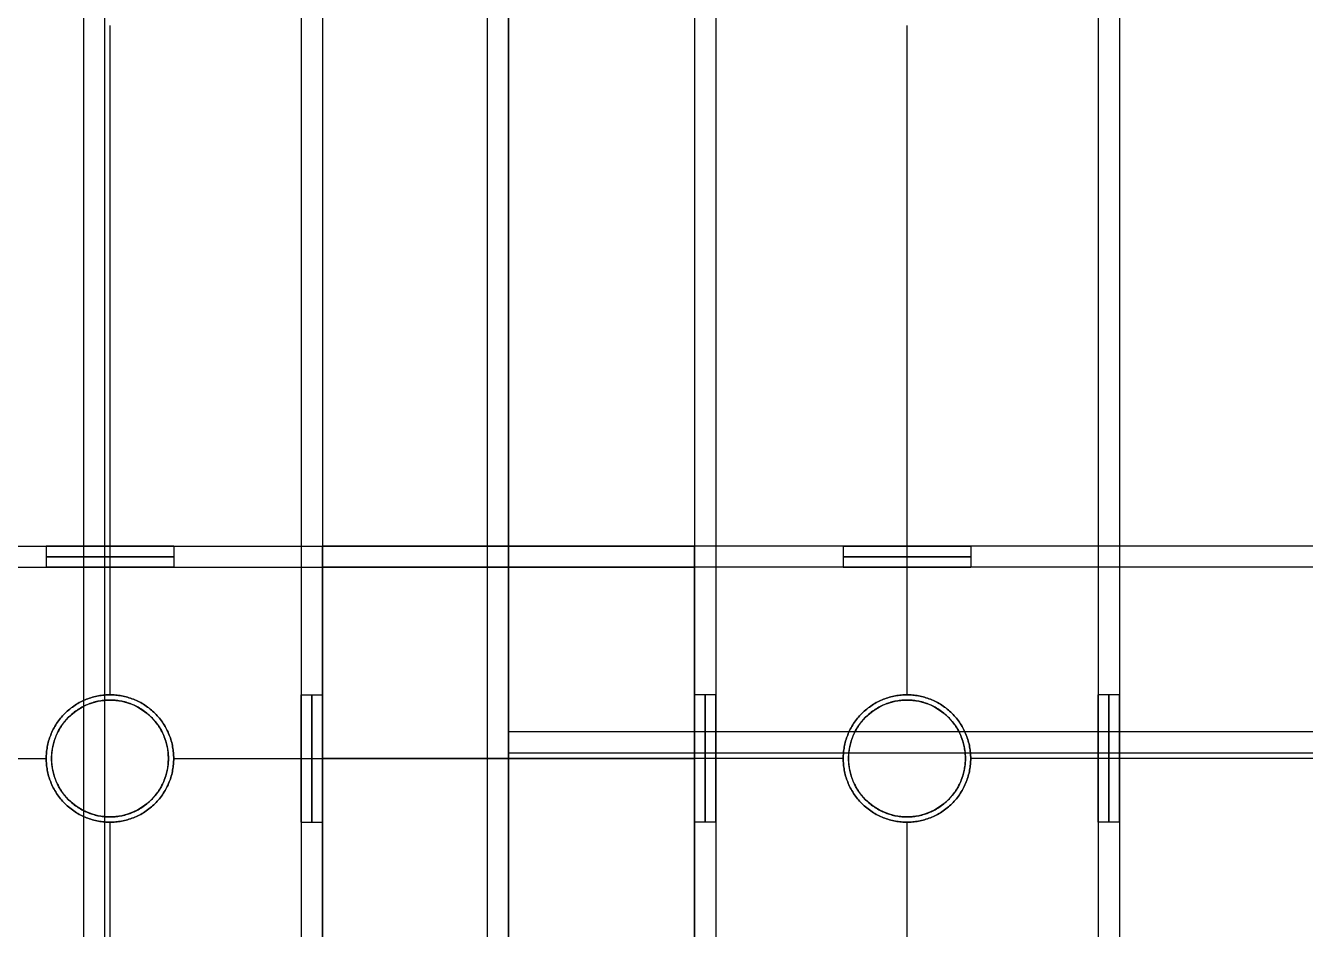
# Model space of a CAD drawing. Header units: millimetres. Extents: x -6529 to 809, y -8611 to 207.
# Drawn here: x 105.6 to 226, y -429.2 to -344.1 of the extents above; entities that cross this region are included whole.
import ezdxf

# ---------------------------------------------------------------- set-up
doc = ezdxf.new("R2010")
doc.units = ezdxf.units.MM
doc.header["$MEASUREMENT"] = 0
doc.layers.add('platen', color=7, linetype='Continuous', true_color=0x007f00)
doc.layers.add('staal', color=5, linetype='Continuous', true_color=0x0000ff)

# ---------------------------------------------------------------- blocks, each defined once
blk = doc.blocks.new('plaat base')
at = {"layer": 'platen'}
for p, q in [((658, -1200), (658, 0)), ((658, -1200, 18), (658, 0, 18))]:
    blk.add_line(p, q, dxfattribs=at)
blk = doc.blocks.new('top plaat')
at = {"layer": 'platen'}
for p, q in [((658, -1276), (658, 40)), ((658, -1276, 18), (658, 40, 18)), ((620.5, -575), (620.5, -575, 18)), ((695.5, -575), (695.5, -575, 18)), ((615, -580.5), (615, -580.5, 18)), ((626, -580.5), (626, -580.5, 18)), ((690, -580.5), (690, -580.5, 18)), ((701, -580.5), (701, -580.5, 18)), ((620.5, -586), (620.5, -586, 18)), ((695.5, -586), (695.5, -586, 18))]:
    blk.add_line(p, q, dxfattribs=at)
for centre in [(620.5, -580.5, 9), (695.5, -580.5, 9)]:
    blk.add_circle(centre, 5.5, dxfattribs=at)
for points in [[(626, -580.5), (626, -586), (620.5, -586), (615, -586), (615, -580.5), (615, -575), (620.5, -575), (626, -575), (626, -580.5)], [(626, -580.5, 18), (626, -586, 18), (620.5, -586, 18), (615, -586, 18), (615, -580.5, 18), (615, -575, 18), (620.5, -575, 18), (626, -575, 18), (626, -580.5, 18)], [(695.5, -586), (690, -586), (690, -580.5), (690, -575), (695.5, -575), (701, -575), (701, -580.5), (701, -586), (695.5, -586)], [(695.5, -586, 18), (690, -586, 18), (690, -580.5, 18), (690, -575, 18), (695.5, -575, 18), (701, -575, 18), (701, -580.5, 18), (701, -586, 18), (695.5, -586, 18)]]:
    blk.add_rational_spline(points, [1, 0.707106781187, 1, 0.707106781187, 1, 0.707106781187, 1, 0.707106781187, 1], degree=2, knots=[-37.699112, -37.699112, -37.699112, -28.274334, -28.274334, -18.849556, -18.849556, -9.424778, -9.424778, 0, 0, 0], dxfattribs=at)

msp = doc.modelspace()

# ---------------------------------------------------------------- linework, layer by layer
at = {"layer": 'staal'}
for p, q in [((107.53, -393.13, 696), (107.53, -395.13, 696)), ((113.53, -393.13, 702), (113.53, -395.13, 702)), ((113.53, -393.13, 690), (113.53, -395.13, 690)), ((119.53, -393.13, 696), (119.53, -395.13, 696)), ((133.53, -393.13, 20), (133.53, -395.13, 20)), ((168.53, -393.13, 696), (168.53, -395.13, 696)), ((182.53, -393.13, 20), (182.53, -395.13, 20)), ((188.53, -393.13, 26), (188.53, -395.13, 26)), ((188.53, -393.13, 14), (188.53, -395.13, 14)), ((194.53, -393.13, 20), (194.53, -395.13, 20)), ((113.53, -407.13, 2), (113.53, -407.13)), ((113.53, -407.13, 40), (113.53, -407.13, 38)), ((113.53, -407.13, 678), (113.53, -407.13, 676)), ((113.53, -407.13, 716), (113.53, -407.13, 714)), ((131.53, -407.13, 20), (133.53, -407.13, 20)), ((170.53, -407.13, 696), (168.53, -407.13, 696)), ((188.53, -407.13, 2), (188.53, -407.13)), ((188.53, -407.13, 40), (188.53, -407.13, 38)), ((188.53, -407.13, 678), (188.53, -407.13, 676)), ((188.53, -407.13, 716), (188.53, -407.13, 714)), ((208.53, -407.13, 696), (206.53, -407.13, 696)), ((107.53, -413.13, 2), (107.53, -413.13)), ((107.53, -413.13, 40), (107.53, -413.13, 38)), ((107.53, -413.13, 678), (107.53, -413.13, 676)), ((107.53, -413.13, 716), (107.53, -413.13, 714)), ((119.53, -413.13, 2), (119.53, -413.13)), ((119.53, -413.13, 40), (119.53, -413.13, 38)), ((119.53, -413.13, 678), (119.53, -413.13, 676)), ((119.53, -413.13, 716), (119.53, -413.13, 714)), ((131.53, -413.13, 26), (133.53, -413.13, 26)), ((131.53, -413.13, 14), (133.53, -413.13, 14)), ((133.53, -413.13, 40), (133.53, -413.13, 38)), ((133.53, -413.13, 2), (133.53, -413.13)), ((168.53, -413.13, 716), (168.53, -413.13, 714)), ((168.53, -413.13, 678), (168.53, -413.13, 676)), ((170.53, -413.13, 702), (168.53, -413.13, 702)), ((170.53, -413.13, 690), (168.53, -413.13, 690)), ((182.53, -413.13, 2), (182.53, -413.13)), ((182.53, -413.13, 40), (182.53, -413.13, 38)), ((182.53, -413.13, 678), (182.53, -413.13, 676)), ((182.53, -413.13, 716), (182.53, -413.13, 714)), ((194.53, -413.13, 2), (194.53, -413.13)), ((194.53, -413.13, 40), (194.53, -413.13, 38)), ((194.53, -413.13, 678), (194.53, -413.13, 676)), ((194.53, -413.13, 716), (194.53, -413.13, 714)), ((208.53, -413.13, 702), (206.53, -413.13, 702)), ((208.53, -413.13, 690), (206.53, -413.13, 690)), ((113.53, -419.13, 2), (113.53, -419.13)), ((113.53, -419.13, 40), (113.53, -419.13, 38)), ((113.53, -419.13, 678), (113.53, -419.13, 676)), ((113.53, -419.13, 716), (113.53, -419.13, 714)), ((131.53, -419.13, 20), (133.53, -419.13, 20)), ((170.53, -419.13, 696), (168.53, -419.13, 696)), ((188.53, -419.13, 2), (188.53, -419.13)), ((188.53, -419.13, 40), (188.53, -419.13, 38)), ((188.53, -419.13, 678), (188.53, -419.13, 676)), ((188.53, -419.13, 716), (188.53, -419.13, 714)), ((208.53, -419.13, 696), (206.53, -419.13, 696))]:
    msp.add_line(p, q, dxfattribs=at)
for points in [[(111.03, 167.37, 40), (111.03, -141.63, 40), (111.03, -450.63, 40)], [(111.03, 167.37), (111.03, -141.63), (111.03, -450.63)], [(113.03, 167.37, 2), (113.03, -141.63, 2), (113.03, -450.63, 2)], [(113.03, 167.37, 38), (113.03, -141.63, 38), (113.03, -450.63, 38)], [(131.53, 167.37, 2), (131.53, -150.38, 2), (131.53, -468.13, 2)], [(131.53, 167.37, 38), (131.53, -150.38, 38), (131.53, -468.13, 38)], [(133.53, 167.37), (133.53, -150.38), (133.53, -468.13)], [(133.53, 167.37, 40), (133.53, -150.38, 40), (133.53, -468.13, 40)], [(149.03, 167.37, 2), (149.03, -141.63, 2), (149.03, -450.63, 2)], [(149.03, 167.37, 38), (149.03, -141.63, 38), (149.03, -450.63, 38)], [(151.03, 167.37, 40), (151.03, -141.63, 40), (151.03, -450.63, 40)], [(151.03, 167.37), (151.03, -141.63), (151.03, -450.63)], [(168.53, 167.37, 676), (168.53, -150.38, 676), (168.53, -468.13, 676)], [(168.53, 167.37, 716), (168.53, -150.38, 716), (168.53, -468.13, 716)], [(170.53, 167.37, 678), (170.53, -150.38, 678), (170.53, -468.13, 678)], [(170.53, 167.37, 714), (170.53, -150.38, 714), (170.53, -468.13, 714)], [(206.53, 167.37, 678), (206.53, -150.38, 678), (206.53, -468.13, 678)], [(206.53, 167.37, 714), (206.53, -150.38, 714), (206.53, -468.13, 714)], [(208.53, 167.37, 676), (208.53, -150.38, 676), (208.53, -468.13, 676)], [(208.53, 167.37, 716), (208.53, -150.38, 716), (208.53, -468.13, 716)], [(113.53, -344.13), (113.53, -375.63), (113.53, -407.13)], [(113.53, -344.13, 40), (113.53, -375.63, 40), (113.53, -407.13, 40)], [(113.53, -344.13, 2), (113.53, -375.63, 2), (113.53, -407.13, 2)], [(113.53, -344.13, 38), (113.53, -375.63, 38), (113.53, -407.13, 38)], [(131.53, -344.13, 20), (131.53, -375.63, 20), (131.53, -407.13, 20)], [(133.53, -344.13, 20), (133.53, -375.63, 20), (133.53, -407.13, 20)], [(168.53, -344.13, 696), (168.53, -375.63, 696), (168.53, -407.13, 696)], [(170.53, -344.13, 696), (170.53, -375.63, 696), (170.53, -407.13, 696)], [(188.53, -344.13, 676), (188.53, -375.63, 676), (188.53, -407.13, 676)], [(188.53, -344.13, 716), (188.53, -375.63, 716), (188.53, -407.13, 716)], [(188.53, -344.13, 678), (188.53, -375.63, 678), (188.53, -407.13, 678)], [(188.53, -344.13, 714), (188.53, -375.63, 714), (188.53, -407.13, 714)], [(206.53, -344.13, 696), (206.53, -375.63, 696), (206.53, -407.13, 696)], [(208.53, -344.13, 696), (208.53, -375.63, 696), (208.53, -407.13, 696)], [(-466.97, -393.13, 676), (-149.22, -393.13, 676), (168.53, -393.13, 676)], [(-466.97, -393.13, 716), (-149.22, -393.13, 716), (168.53, -393.13, 716)], [(44.53, -393.13, 696), (76.03, -393.13, 696), (107.53, -393.13, 696)], [(119.53, -393.13, 696), (144.03, -393.13, 696), (168.53, -393.13, 696)], [(133.53, -393.13), (133.53, -413.13), (133.53, -433.13)], [(769.03, -393.13), (451.28, -393.13), (133.53, -393.13)], [(769.03, -393.13, 40), (451.28, -393.13, 40), (133.53, -393.13, 40)], [(133.53, -433.13, 40), (133.53, -413.13, 40), (133.53, -393.13, 40)], [(133.53, -393.13, 40), (133.53, -393.13, 20), (133.53, -393.13)], [(182.53, -393.13, 20), (158.03, -393.13, 20), (133.53, -393.13, 20)], [(168.53, -393.13, 676), (168.53, -413.13, 676), (168.53, -433.13, 676)], [(168.53, -433.13, 716), (168.53, -413.13, 716), (168.53, -393.13, 716)], [(168.53, -393.13, 716), (168.53, -393.13, 696), (168.53, -393.13, 676)], [(257.53, -393.13, 20), (226.03, -393.13, 20), (194.53, -393.13, 20)], [(-466.97, -395.13, 678), (-149.22, -395.13, 678), (168.53, -395.13, 678)], [(-466.97, -395.13, 714), (-149.22, -395.13, 714), (168.53, -395.13, 714)], [(44.53, -395.13, 696), (76.03, -395.13, 696), (107.53, -395.13, 696)], [(119.53, -395.13, 696), (144.03, -395.13, 696), (168.53, -395.13, 696)], [(769.03, -395.13, 2), (451.28, -395.13, 2), (133.53, -395.13, 2)], [(133.53, -431.13, 2), (133.53, -413.13, 2), (133.53, -395.13, 2)], [(769.03, -395.13, 38), (451.28, -395.13, 38), (133.53, -395.13, 38)], [(133.53, -395.13, 2), (133.53, -395.13, 20), (133.53, -395.13, 38)], [(133.53, -395.13, 38), (133.53, -413.13, 38), (133.53, -431.13, 38)], [(182.53, -395.13, 20), (158.03, -395.13, 20), (133.53, -395.13, 20)], [(168.53, -431.13, 678), (168.53, -413.13, 678), (168.53, -395.13, 678)], [(168.53, -395.13, 678), (168.53, -395.13, 696), (168.53, -395.13, 714)], [(168.53, -395.13, 714), (168.53, -413.13, 714), (168.53, -431.13, 714)], [(257.53, -395.13, 20), (226.03, -395.13, 20), (194.53, -395.13, 20)], [(769.03, -410.63, 40), (460.03, -410.63, 40), (151.03, -410.63, 40)], [(151.03, -450.63, 40), (151.03, -430.63, 40), (151.03, -410.63, 40)], [(769.03, -410.63), (460.03, -410.63), (151.03, -410.63)], [(151.03, -410.63, 40), (151.03, -410.63, 20), (151.03, -410.63)], [(151.03, -410.63), (151.03, -430.63), (151.03, -450.63)], [(769.03, -412.63, 2), (460.03, -412.63, 2), (151.03, -412.63, 2)], [(151.03, -448.63, 2), (151.03, -430.63, 2), (151.03, -412.63, 2)], [(769.03, -412.63, 38), (460.03, -412.63, 38), (151.03, -412.63, 38)], [(151.03, -412.63, 2), (151.03, -412.63, 20), (151.03, -412.63, 38)], [(151.03, -412.63, 38), (151.03, -430.63, 38), (151.03, -448.63, 38)], [(44.53, -413.13, 676), (76.03, -413.13, 676), (107.53, -413.13, 676)], [(44.53, -413.13, 716), (76.03, -413.13, 716), (107.53, -413.13, 716)], [(44.53, -413.13, 678), (76.03, -413.13, 678), (107.53, -413.13, 678)], [(44.53, -413.13, 714), (76.03, -413.13, 714), (107.53, -413.13, 714)], [(119.53, -413.13, 676), (144.03, -413.13, 676), (168.53, -413.13, 676)], [(119.53, -413.13, 716), (144.03, -413.13, 716), (168.53, -413.13, 716)], [(119.53, -413.13, 678), (144.03, -413.13, 678), (168.53, -413.13, 678)], [(119.53, -413.13, 714), (144.03, -413.13, 714), (168.53, -413.13, 714)], [(182.53, -413.13), (158.03, -413.13), (133.53, -413.13)], [(182.53, -413.13, 40), (158.03, -413.13, 40), (133.53, -413.13, 40)], [(182.53, -413.13, 2), (158.03, -413.13, 2), (133.53, -413.13, 2)], [(182.53, -413.13, 38), (158.03, -413.13, 38), (133.53, -413.13, 38)], [(257.53, -413.13), (226.03, -413.13), (194.53, -413.13)], [(257.53, -413.13, 40), (226.03, -413.13, 40), (194.53, -413.13, 40)], [(257.53, -413.13, 2), (226.03, -413.13, 2), (194.53, -413.13, 2)], [(257.53, -413.13, 38), (226.03, -413.13, 38), (194.53, -413.13, 38)], [(113.53, -419.13), (113.53, -443.63), (113.53, -468.13)], [(113.53, -419.13, 40), (113.53, -443.63, 40), (113.53, -468.13, 40)], [(113.53, -419.13, 2), (113.53, -443.63, 2), (113.53, -468.13, 2)], [(113.53, -419.13, 38), (113.53, -443.63, 38), (113.53, -468.13, 38)], [(131.53, -419.13, 20), (131.53, -443.63, 20), (131.53, -468.13, 20)], [(133.53, -419.13, 20), (133.53, -443.63, 20), (133.53, -468.13, 20)], [(168.53, -419.13, 696), (168.53, -443.63, 696), (168.53, -468.13, 696)], [(170.53, -419.13, 696), (170.53, -443.63, 696), (170.53, -468.13, 696)], [(188.53, -419.13, 676), (188.53, -443.63, 676), (188.53, -468.13, 676)], [(188.53, -419.13, 716), (188.53, -443.63, 716), (188.53, -468.13, 716)], [(188.53, -419.13, 678), (188.53, -443.63, 678), (188.53, -468.13, 678)], [(188.53, -419.13, 714), (188.53, -443.63, 714), (188.53, -468.13, 714)], [(206.53, -419.13, 696), (206.53, -443.63, 696), (206.53, -468.13, 696)], [(208.53, -419.13, 696), (208.53, -443.63, 696), (208.53, -468.13, 696)]]:
    msp.add_open_spline(points, degree=2, dxfattribs=at)
for points, weights, knots in [([(113.53, -393.13, 702), (119.53, -393.13, 702), (119.53, -393.13, 696), (119.53, -393.13, 690), (113.53, -393.13, 690), (107.53, -393.13, 690), (107.53, -393.13, 696), (107.53, -393.13, 702), (113.53, -393.13, 702)], [1, 0.707106781187, 1, 0.707106781187, 1, 0.707106781187, 1, 0.707106781187, 1], [0, 0, 0, 7.853982, 7.853982, 15.707963, 15.707963, 23.561945, 23.561945, 31.415927, 31.415927, 31.415927]), ([(188.53, -393.13, 26), (182.53, -393.13, 26), (182.53, -393.13, 20), (182.53, -393.13, 14), (188.53, -393.13, 14), (194.53, -393.13, 14), (194.53, -393.13, 20), (194.53, -393.13, 26), (188.53, -393.13, 26)], [1, 0.707106781187, 1, 0.707106781187, 1, 0.707106781187, 1, 0.707106781187, 1], [0, 0, 0, 7.853982, 7.853982, 15.707963, 15.707963, 23.561945, 23.561945, 31.415927, 31.415927, 31.415927]), ([(113.53, -394.13, 702), (119.53, -394.13, 702), (119.53, -394.13, 696), (119.53, -394.13, 690), (113.53, -394.13, 690), (107.53, -394.13, 690), (107.53, -394.13, 696), (107.53, -394.13, 702), (113.53, -394.13, 702)], [1, 0.707106781187, 1, 0.707106781187, 1, 0.707106781187, 1, 0.707106781187, 1], [0, 0, 0, 7.853982, 7.853982, 15.707963, 15.707963, 23.561945, 23.561945, 31.415927, 31.415927, 31.415927]), ([(188.53, -394.13, 26), (182.53, -394.13, 26), (182.53, -394.13, 20), (182.53, -394.13, 14), (188.53, -394.13, 14), (194.53, -394.13, 14), (194.53, -394.13, 20), (194.53, -394.13, 26), (188.53, -394.13, 26)], [1, 0.707106781187, 1, 0.707106781187, 1, 0.707106781187, 1, 0.707106781187, 1], [0, 0, 0, 7.853982, 7.853982, 15.707963, 15.707963, 23.561945, 23.561945, 31.415927, 31.415927, 31.415927]), ([(113.53, -395.13, 702), (107.53, -395.13, 702), (107.53, -395.13, 696), (107.53, -395.13, 690), (113.53, -395.13, 690), (119.53, -395.13, 690), (119.53, -395.13, 696), (119.53, -395.13, 702), (113.53, -395.13, 702)], [1, 0.707106781187, 1, 0.707106781187, 1, 0.707106781187, 1, 0.707106851018, 0.999999860338], [-31.415927, -31.415927, -31.415927, -23.561944, -23.561944, -15.707962, -15.707962, -7.85398, -7.85398, 0, 0, 0]), ([(188.53, -395.13, 26), (194.53, -395.13, 26), (194.53, -395.13, 20), (194.53, -395.13, 14), (188.53, -395.13, 14), (182.53, -395.13, 14), (182.53, -395.13, 20), (182.53, -395.13, 26), (188.53, -395.13, 26)], [1, 0.707106781187, 1, 0.707106781187, 1, 0.707106781187, 1, 0.707106851018, 0.999999860338], [-31.415927, -31.415927, -31.415927, -23.561944, -23.561944, -15.707962, -15.707962, -7.85398, -7.85398, 0, 0, 0]), ([(119.53, -413.13), (119.53, -407.13), (113.53, -407.13), (107.53, -407.13), (107.53, -413.13), (107.53, -419.13), (113.53, -419.13), (119.53, -419.13), (119.53, -413.13)], [1, 0.707106781187, 1, 0.707106781187, 1, 0.707106781187, 1, 0.707106781187, 1], [-31.415927, -31.415927, -31.415927, -23.561945, -23.561945, -15.707963, -15.707963, -7.853982, -7.853982, 0, 0, 0]), ([(119.53, -413.13, 40), (119.53, -419.13, 40), (113.53, -419.13, 40), (107.53, -419.13, 40), (107.53, -413.13, 40), (107.53, -407.13, 40), (113.53, -407.13, 40), (119.53, -407.13, 40), (119.53, -413.13, 40)], [1, 0.707106781187, 1, 0.707106781187, 1, 0.707106781187, 1, 0.707106781187, 1], [0, 0, 0, 7.853982, 7.853982, 15.707963, 15.707963, 23.561945, 23.561945, 31.415927, 31.415927, 31.415927]), ([(119.53, -413.13, 2), (119.53, -419.13, 2), (113.53, -419.13, 2), (107.53, -419.13, 2), (107.53, -413.13, 2), (107.53, -407.13, 2), (113.53, -407.13, 2), (119.53, -407.13, 2), (119.53, -413.13, 2)], [1, 0.707106781187, 1, 0.707106781187, 1, 0.707106781187, 1, 0.707106781187, 1], [0, 0, 0, 7.853982, 7.853982, 15.707963, 15.707963, 23.561945, 23.561945, 31.415927, 31.415927, 31.415927]), ([(119.53, -413.13, 38), (119.53, -407.13, 38), (113.53, -407.13, 38), (107.53, -407.13, 38), (107.53, -413.13, 38), (107.53, -419.13, 38), (113.53, -419.13, 38), (119.53, -419.13, 38), (119.53, -413.13, 38)], [1, 0.707106781187, 1, 0.707106781187, 1, 0.707106781187, 1, 0.707106781187, 1], [-31.415927, -31.415927, -31.415927, -23.561945, -23.561945, -15.707963, -15.707963, -7.853982, -7.853982, 0, 0, 0]), ([(119.53, -413.13, 1), (119.53, -419.13, 1), (113.53, -419.13, 1), (107.53, -419.13, 1), (107.53, -413.13, 1), (107.53, -407.13, 1), (113.53, -407.13, 1), (119.53, -407.13, 1), (119.53, -413.13, 1)], [1, 0.707106781187, 1, 0.707106781187, 1, 0.707106781187, 1, 0.707106781187, 1], [0, 0, 0, 7.853982, 7.853982, 15.707963, 15.707963, 23.561945, 23.561945, 31.415927, 31.415927, 31.415927]), ([(119.53, -413.13, 39), (119.53, -419.13, 39), (113.53, -419.13, 39), (107.53, -419.13, 39), (107.53, -413.13, 39), (107.53, -407.13, 39), (113.53, -407.13, 39), (119.53, -407.13, 39), (119.53, -413.13, 39)], [1, 0.707106781187, 1, 0.707106781187, 1, 0.707106781187, 1, 0.707106781187, 1], [0, 0, 0, 7.853982, 7.853982, 15.707963, 15.707963, 23.561945, 23.561945, 31.415927, 31.415927, 31.415927]), ([(113.53, -419.13, 676), (107.53, -419.13, 676), (107.53, -413.13, 676), (107.53, -407.13, 676), (113.53, -407.13, 676), (119.53, -407.13, 676), (119.53, -413.13, 676), (119.53, -419.13, 676), (113.53, -419.13, 676)], [1, 0.707106781187, 1, 0.707106781187, 1, 0.707106781187, 1, 0.707106781187, 1], [-31.415927, -31.415927, -31.415927, -23.561945, -23.561945, -15.707963, -15.707963, -7.853982, -7.853982, 0, 0, 0]), ([(113.53, -419.13, 716), (119.53, -419.13, 716), (119.53, -413.13, 716), (119.53, -407.13, 716), (113.53, -407.13, 716), (107.53, -407.13, 716), (107.53, -413.13, 716), (107.53, -419.13, 716), (113.53, -419.13, 716)], [1, 0.707106781187, 1, 0.707106781187, 1, 0.707106781187, 1, 0.707106781187, 1], [0, 0, 0, 7.853982, 7.853982, 15.707963, 15.707963, 23.561945, 23.561945, 31.415927, 31.415927, 31.415927]), ([(113.53, -419.13, 678), (119.53, -419.13, 678), (119.53, -413.13, 678), (119.53, -407.13, 678), (113.53, -407.13, 678), (107.53, -407.13, 678), (107.53, -413.13, 678), (107.53, -419.13, 678), (113.53, -419.13, 678)], [1, 0.707106781187, 1, 0.707106781187, 1, 0.707106781187, 1, 0.707106781187, 1], [0, 0, 0, 7.853982, 7.853982, 15.707963, 15.707963, 23.561945, 23.561945, 31.415927, 31.415927, 31.415927]), ([(113.53, -419.13, 714), (107.53, -419.13, 714), (107.53, -413.13, 714), (107.53, -407.13, 714), (113.53, -407.13, 714), (119.53, -407.13, 714), (119.53, -413.13, 714), (119.53, -419.13, 714), (113.53, -419.13, 714)], [1, 0.707106781187, 1, 0.707106781187, 1, 0.707106781187, 1, 0.707106781187, 1], [-31.415927, -31.415927, -31.415927, -23.561945, -23.561945, -15.707963, -15.707963, -7.853982, -7.853982, 0, 0, 0]), ([(113.53, -419.13, 677), (119.53, -419.13, 677), (119.53, -413.13, 677), (119.53, -407.13, 677), (113.53, -407.13, 677), (107.53, -407.13, 677), (107.53, -413.13, 677), (107.53, -419.13, 677), (113.53, -419.13, 677)], [1, 0.707106781187, 1, 0.707106781187, 1, 0.707106781187, 1, 0.707106781187, 1], [0, 0, 0, 7.853982, 7.853982, 15.707963, 15.707963, 23.561945, 23.561945, 31.415927, 31.415927, 31.415927]), ([(113.53, -419.13, 715), (119.53, -419.13, 715), (119.53, -413.13, 715), (119.53, -407.13, 715), (113.53, -407.13, 715), (107.53, -407.13, 715), (107.53, -413.13, 715), (107.53, -419.13, 715), (113.53, -419.13, 715)], [1, 0.707106781187, 1, 0.707106781187, 1, 0.707106781187, 1, 0.707106781187, 1], [0, 0, 0, 7.853982, 7.853982, 15.707963, 15.707963, 23.561945, 23.561945, 31.415927, 31.415927, 31.415927]), ([(131.53, -413.13, 26), (131.53, -419.13, 26), (131.53, -419.13, 20), (131.53, -419.13, 14), (131.53, -413.13, 14), (131.53, -407.13, 14), (131.53, -407.13, 20), (131.53, -407.13, 26), (131.53, -413.13, 26)], [0.999999860338, 0.707106851018, 1, 0.707106781187, 1, 0.707106781187, 1, 0.707106851018, 0.999999860338], [0, 0, 0, 7.853981, 7.853981, 15.707963, 15.707963, 23.561946, 23.561946, 31.415927, 31.415927, 31.415927]), ([(132.53, -413.13, 26), (132.53, -419.13, 26), (132.53, -419.13, 20), (132.53, -419.13, 14), (132.53, -413.13, 14), (132.53, -407.13, 14), (132.53, -407.13, 20), (132.53, -407.13, 26), (132.53, -413.13, 26)], [1, 0.707106781187, 1, 0.707106781187, 1, 0.707106781187, 1, 0.707106781187, 1], [0, 0, 0, 7.853982, 7.853982, 15.707963, 15.707963, 23.561945, 23.561945, 31.415927, 31.415927, 31.415927]), ([(133.53, -413.13, 26), (133.53, -407.13, 26), (133.53, -407.13, 20), (133.53, -407.13, 14), (133.53, -413.13, 14), (133.53, -419.13, 14), (133.53, -419.13, 20), (133.53, -419.13, 26), (133.53, -413.13, 26)], [1, 0.707106781187, 1, 0.707106781187, 1, 0.707106781187, 1, 0.707106781187, 1], [-31.415927, -31.415927, -31.415927, -23.561945, -23.561945, -15.707963, -15.707963, -7.853982, -7.853982, 0, 0, 0]), ([(168.53, -413.13, 702), (168.53, -407.13, 702), (168.53, -407.13, 696), (168.53, -407.13, 690), (168.53, -413.13, 690), (168.53, -419.13, 690), (168.53, -419.13, 696), (168.53, -419.13, 702), (168.53, -413.13, 702)], [1, 0.707106781187, 1, 0.707106781187, 1, 0.707106781187, 1, 0.707106781187, 1], [-31.415927, -31.415927, -31.415927, -23.561945, -23.561945, -15.707963, -15.707963, -7.853982, -7.853982, 0, 0, 0]), ([(169.53, -413.13, 702), (169.53, -419.13, 702), (169.53, -419.13, 696), (169.53, -419.13, 690), (169.53, -413.13, 690), (169.53, -407.13, 690), (169.53, -407.13, 696), (169.53, -407.13, 702), (169.53, -413.13, 702)], [1, 0.707106781187, 1, 0.707106781187, 1, 0.707106781187, 1, 0.707106781187, 1], [0, 0, 0, 7.853982, 7.853982, 15.707963, 15.707963, 23.561945, 23.561945, 31.415927, 31.415927, 31.415927]), ([(170.53, -413.13, 702), (170.53, -419.13, 702), (170.53, -419.13, 696), (170.53, -419.13, 690), (170.53, -413.13, 690), (170.53, -407.13, 690), (170.53, -407.13, 696), (170.53, -407.13, 702), (170.53, -413.13, 702)], [0.999999860338, 0.707106851018, 1, 0.707106781187, 1, 0.707106781187, 1, 0.707106851018, 0.999999860338], [0, 0, 0, 7.853981, 7.853981, 15.707963, 15.707963, 23.561946, 23.561946, 31.415927, 31.415927, 31.415927]), ([(188.53, -419.13), (194.53, -419.13), (194.53, -413.13), (194.53, -407.13), (188.53, -407.13), (182.53, -407.13), (182.53, -413.13), (182.53, -419.13), (188.53, -419.13)], [1, 0.707106781187, 1, 0.707106781187, 1, 0.707106781187, 1, 0.707106781187, 1], [-31.415927, -31.415927, -31.415927, -23.561945, -23.561945, -15.707963, -15.707963, -7.853982, -7.853982, 0, 0, 0]), ([(188.53, -419.13, 40), (182.53, -419.13, 40), (182.53, -413.13, 40), (182.53, -407.13, 40), (188.53, -407.13, 40), (194.53, -407.13, 40), (194.53, -413.13, 40), (194.53, -419.13, 40), (188.53, -419.13, 40)], [1, 0.707106781187, 1, 0.707106781187, 1, 0.707106781187, 1, 0.707106781187, 1], [0, 0, 0, 7.853982, 7.853982, 15.707963, 15.707963, 23.561945, 23.561945, 31.415927, 31.415927, 31.415927]), ([(188.53, -419.13, 2), (182.53, -419.13, 2), (182.53, -413.13, 2), (182.53, -407.13, 2), (188.53, -407.13, 2), (194.53, -407.13, 2), (194.53, -413.13, 2), (194.53, -419.13, 2), (188.53, -419.13, 2)], [1, 0.707106781187, 1, 0.707106781187, 1, 0.707106781187, 1, 0.707106781187, 1], [0, 0, 0, 7.853982, 7.853982, 15.707963, 15.707963, 23.561945, 23.561945, 31.415927, 31.415927, 31.415927]), ([(188.53, -419.13, 38), (194.53, -419.13, 38), (194.53, -413.13, 38), (194.53, -407.13, 38), (188.53, -407.13, 38), (182.53, -407.13, 38), (182.53, -413.13, 38), (182.53, -419.13, 38), (188.53, -419.13, 38)], [1, 0.707106781187, 1, 0.707106781187, 1, 0.707106781187, 1, 0.707106781187, 1], [-31.415927, -31.415927, -31.415927, -23.561945, -23.561945, -15.707963, -15.707963, -7.853982, -7.853982, 0, 0, 0]), ([(188.53, -419.13, 1), (182.53, -419.13, 1), (182.53, -413.13, 1), (182.53, -407.13, 1), (188.53, -407.13, 1), (194.53, -407.13, 1), (194.53, -413.13, 1), (194.53, -419.13, 1), (188.53, -419.13, 1)], [1, 0.707106781187, 1, 0.707106781187, 1, 0.707106781187, 1, 0.707106781187, 1], [0, 0, 0, 7.853982, 7.853982, 15.707963, 15.707963, 23.561945, 23.561945, 31.415927, 31.415927, 31.415927]), ([(188.53, -419.13, 39), (182.53, -419.13, 39), (182.53, -413.13, 39), (182.53, -407.13, 39), (188.53, -407.13, 39), (194.53, -407.13, 39), (194.53, -413.13, 39), (194.53, -419.13, 39), (188.53, -419.13, 39)], [1, 0.707106781187, 1, 0.707106781187, 1, 0.707106781187, 1, 0.707106781187, 1], [0, 0, 0, 7.853982, 7.853982, 15.707963, 15.707963, 23.561945, 23.561945, 31.415927, 31.415927, 31.415927]), ([(182.53, -413.13, 676), (182.53, -407.13, 676), (188.53, -407.13, 676), (194.53, -407.13, 676), (194.53, -413.13, 676), (194.53, -419.13, 676), (188.53, -419.13, 676), (182.53, -419.13, 676), (182.53, -413.13, 676)], [1, 0.707106781187, 1, 0.707106781187, 1, 0.707106781187, 1, 0.707106781187, 1], [-31.415927, -31.415927, -31.415927, -23.561945, -23.561945, -15.707963, -15.707963, -7.853982, -7.853982, 0, 0, 0]), ([(182.53, -413.13, 716), (182.53, -419.13, 716), (188.53, -419.13, 716), (194.53, -419.13, 716), (194.53, -413.13, 716), (194.53, -407.13, 716), (188.53, -407.13, 716), (182.53, -407.13, 716), (182.53, -413.13, 716)], [1, 0.707106781187, 1, 0.707106781187, 1, 0.707106781187, 1, 0.707106781187, 1], [0, 0, 0, 7.853982, 7.853982, 15.707963, 15.707963, 23.561945, 23.561945, 31.415927, 31.415927, 31.415927]), ([(182.53, -413.13, 678), (182.53, -419.13, 678), (188.53, -419.13, 678), (194.53, -419.13, 678), (194.53, -413.13, 678), (194.53, -407.13, 678), (188.53, -407.13, 678), (182.53, -407.13, 678), (182.53, -413.13, 678)], [1, 0.707106781187, 1, 0.707106781187, 1, 0.707106781187, 1, 0.707106781187, 1], [0, 0, 0, 7.853982, 7.853982, 15.707963, 15.707963, 23.561945, 23.561945, 31.415927, 31.415927, 31.415927]), ([(182.53, -413.13, 714), (182.53, -407.13, 714), (188.53, -407.13, 714), (194.53, -407.13, 714), (194.53, -413.13, 714), (194.53, -419.13, 714), (188.53, -419.13, 714), (182.53, -419.13, 714), (182.53, -413.13, 714)], [1, 0.707106781187, 1, 0.707106781187, 1, 0.707106781187, 1, 0.707106781187, 1], [-31.415927, -31.415927, -31.415927, -23.561945, -23.561945, -15.707963, -15.707963, -7.853982, -7.853982, 0, 0, 0]), ([(182.53, -413.13, 677), (182.53, -419.13, 677), (188.53, -419.13, 677), (194.53, -419.13, 677), (194.53, -413.13, 677), (194.53, -407.13, 677), (188.53, -407.13, 677), (182.53, -407.13, 677), (182.53, -413.13, 677)], [1, 0.707106781187, 1, 0.707106781187, 1, 0.707106781187, 1, 0.707106781187, 1], [0, 0, 0, 7.853982, 7.853982, 15.707963, 15.707963, 23.561945, 23.561945, 31.415927, 31.415927, 31.415927]), ([(182.53, -413.13, 715), (182.53, -419.13, 715), (188.53, -419.13, 715), (194.53, -419.13, 715), (194.53, -413.13, 715), (194.53, -407.13, 715), (188.53, -407.13, 715), (182.53, -407.13, 715), (182.53, -413.13, 715)], [1, 0.707106781187, 1, 0.707106781187, 1, 0.707106781187, 1, 0.707106781187, 1], [0, 0, 0, 7.853982, 7.853982, 15.707963, 15.707963, 23.561945, 23.561945, 31.415927, 31.415927, 31.415927]), ([(206.53, -413.13, 702), (206.53, -407.13, 702), (206.53, -407.13, 696), (206.53, -407.13, 690), (206.53, -413.13, 690), (206.53, -419.13, 690), (206.53, -419.13, 696), (206.53, -419.13, 702), (206.53, -413.13, 702)], [1, 0.707106781187, 1, 0.707106781187, 1, 0.707106781187, 1, 0.707106851018, 0.999999860338], [-31.415927, -31.415927, -31.415927, -23.561944, -23.561944, -15.707962, -15.707962, -7.85398, -7.85398, 0, 0, 0]), ([(207.53, -413.13, 702), (207.53, -419.13, 702), (207.53, -419.13, 696), (207.53, -419.13, 690), (207.53, -413.13, 690), (207.53, -407.13, 690), (207.53, -407.13, 696), (207.53, -407.13, 702), (207.53, -413.13, 702)], [1, 0.707106781187, 1, 0.707106781187, 1, 0.707106781187, 1, 0.707106781187, 1], [0, 0, 0, 7.853982, 7.853982, 15.707963, 15.707963, 23.561945, 23.561945, 31.415927, 31.415927, 31.415927]), ([(208.53, -413.13, 702), (208.53, -419.13, 702), (208.53, -419.13, 696), (208.53, -419.13, 690), (208.53, -413.13, 690), (208.53, -407.13, 690), (208.53, -407.13, 696), (208.53, -407.13, 702), (208.53, -413.13, 702)], [1, 0.707106781187, 1, 0.707106781187, 1, 0.707106781187, 1, 0.707106781187, 1], [0, 0, 0, 7.853982, 7.853982, 15.707963, 15.707963, 23.561945, 23.561945, 31.415927, 31.415927, 31.415927])]:
    msp.add_rational_spline(points, weights, degree=2, knots=knots, dxfattribs=at)

# ---------------------------------------------------------------- block references
at = {"layer": 'platen'}
for name, p in [('plaat base', (-506.97, 149.37, 40)), ('top plaat', (-506.97, 167.37, 716))]:
    msp.add_blockref(name, p, dxfattribs=at)

doc.saveas('drawing.dxf')
